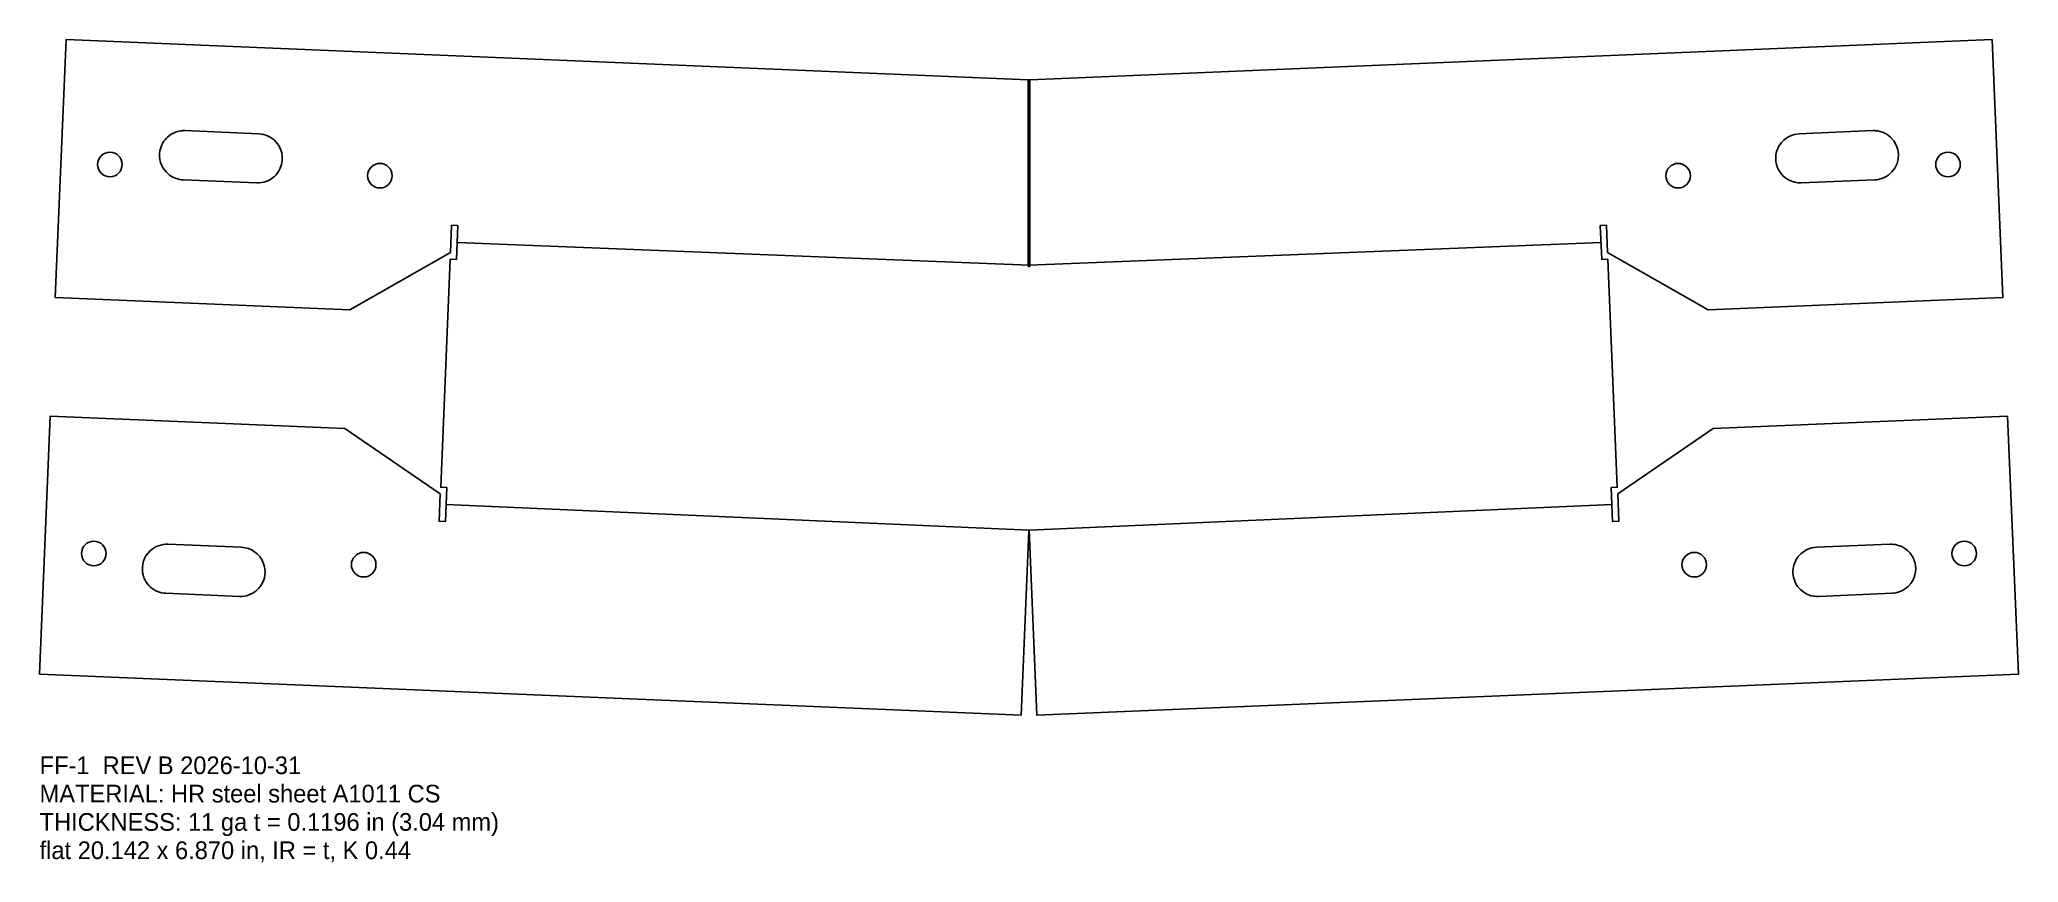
# Model space of a CAD drawing. Header units: inches. Extents: x 0 to 20.1, y -1.5 to 6.9.
import ezdxf

# ---------------------------------------------------------------- set-up
doc = ezdxf.new("R2010")
doc.units = ezdxf.units.IN
doc.header["$MEASUREMENT"] = 0
for name, color, linetype in [('BEND', 1, 'Continuous'), ('CUT', 7, 'Continuous'), ('NOTES', 5, 'Continuous')]:
    doc.layers.add(name, color=color, linetype=linetype)

msp = doc.modelspace()

# ---------------------------------------------------------------- linework, layer by layer
at = {"layer": 'BEND'}
for p, q in [((4.249, 4.806), (10.071, 4.577)), ((10.071, 4.577), (15.893, 4.806)), ((4.138, 2.142), (10.071, 1.882)), ((10.071, 1.882), (16.004, 2.142))]:
    msp.add_line(p, q, dxfattribs=at)
at = {"layer": 'CUT'}
msp.add_lwpolyline([(16.074, 1.972), (16.063, 2.249), (17.035, 2.914), (20.032, 3.039), (20.142, 0.416), (10.151, 0), (10.15, 0), (10.072, 1.884), (10.071, 1.872), (10.071, 1.872), (10.071, 1.873), (10.071, 1.873), (10.071, 1.872), (10.07, 1.872), (10.07, 1.872), (10.07, 1.872), (10.07, 1.872), (10.07, 1.872), (9.991, 0), (9.99, 0), (0, 0.416), (0.109, 3.039), (3.107, 2.914), (4.079, 2.249), (4.067, 1.972), (4.067, 1.972), (4.067, 1.972), (4.067, 1.972), (4.067, 1.972), (4.068, 1.972), (4.068, 1.971), (4.13, 1.969), (4.13, 1.969), (4.13, 1.969), (4.131, 1.969), (4.145, 2.314), (4.145, 2.314), (4.145, 2.314), (4.145, 2.314), (4.145, 2.314), (4.083, 2.317), (4.179, 4.636), (4.241, 4.634), (4.242, 4.634), (4.242, 4.634), (4.242, 4.634), (4.242, 4.634), (4.256, 4.979), (4.256, 4.979), (4.256, 4.979), (4.256, 4.979), (4.256, 4.979), (4.256, 4.979), (4.256, 4.979), (4.193, 4.982), (4.193, 4.982), (4.193, 4.982), (4.193, 4.982), (4.193, 4.982), (4.193, 4.982), (4.193, 4.981), (4.181, 4.705), (3.157, 4.122), (0.16, 4.247), (0.269, 6.87), (10.064, 6.462), (10.063, 4.564), (10.078, 4.564), (10.078, 6.462), (19.873, 6.87), (19.982, 4.247), (16.985, 4.122), (15.96, 4.705), (15.949, 4.982), (15.949, 4.982), (15.949, 4.982), (15.949, 4.982), (15.949, 4.982), (15.886, 4.979), (15.886, 4.979), (15.886, 4.979), (15.886, 4.979), (15.886, 4.979), (15.9, 4.634), (15.9, 4.634), (15.9, 4.634), (15.9, 4.634), (15.9, 4.634), (15.962, 4.636), (16.059, 2.317), (15.997, 2.314), (15.997, 2.314), (15.997, 2.314), (15.997, 2.314), (15.996, 2.314), (16.011, 1.969), (16.011, 1.969), (16.011, 1.969), (16.011, 1.969), (16.011, 1.969), (16.011, 1.969), (16.011, 1.969), (16.074, 1.971), (16.074, 1.972), (16.074, 1.972), (16.074, 1.972), (16.074, 1.972), (16.074, 1.972)], close=True, dxfattribs=at)
for points in [[(1.457, 5.944), (1.457, 5.943, 0.074468), (1.385, 5.929), (1.385, 5.929), (1.362, 5.919), (1.362, 5.919), (1.341, 5.907), (1.321, 5.894), (1.321, 5.894), (1.302, 5.878, 0.074966), (1.256, 5.821), (1.256, 5.821), (1.244, 5.799, 0.251077), (1.258, 5.564), (1.271, 5.544), (1.287, 5.525), (1.287, 5.525), (1.304, 5.507), (1.324, 5.492, 0.148408), (1.461, 5.444), (2.21, 5.413, 0.098667), (2.306, 5.428), (2.306, 5.428), (2.329, 5.437), (2.329, 5.437), (2.35, 5.449), (2.35, 5.449), (2.371, 5.463), (2.371, 5.463), (2.39, 5.479), (2.407, 5.496, 0.330378), (2.434, 5.793), (2.42, 5.813), (2.404, 5.832), (2.404, 5.832, 0.198923), (2.231, 5.912), (1.481, 5.944)], [(18.753, 5.458), (18.753, 5.458), (18.776, 5.467), (18.797, 5.479, 0.098706), (18.87, 5.544), (18.884, 5.564), (18.884, 5.564, 0.414192), (18.801, 5.907), (18.779, 5.919, 0.05029), (18.733, 5.936), (18.709, 5.941), (18.685, 5.943), (18.685, 5.944), (18.66, 5.944), (17.911, 5.912, 0.099445), (17.816, 5.889), (17.816, 5.889), (17.794, 5.878), (17.794, 5.878), (17.774, 5.865), (17.774, 5.865), (17.755, 5.849, 0.050477), (17.722, 5.813), (17.708, 5.793), (17.708, 5.793, 0.599159), (17.932, 5.413), (18.681, 5.444, 0.073419)], [(2.287, 1.52), (2.287, 1.52), (2.28, 1.543), (2.28, 1.543), (2.27, 1.566, 0.148715), (2.172, 1.672), (2.172, 1.673), (2.15, 1.684), (2.15, 1.684), (2.128, 1.693), (2.127, 1.693, 0.071657), (2.055, 1.707), (1.306, 1.738, 0.098218), (1.21, 1.723), (1.187, 1.714), (1.166, 1.702), (1.166, 1.702), (1.145, 1.688, 0.250659), (1.046, 1.474), (1.049, 1.45), (1.054, 1.426, 0.05029), (1.071, 1.38), (1.082, 1.358), (1.096, 1.338), (1.096, 1.338), (1.112, 1.319), (1.129, 1.302), (1.129, 1.302, 0.173489), (1.285, 1.239), (2.035, 1.207, 0.097668), (2.131, 1.222), (2.131, 1.222), (2.154, 1.232, 0.075109), (2.214, 1.273), (2.214, 1.273), (2.232, 1.291), (2.232, 1.291), (2.247, 1.31), (2.247, 1.31), (2.26, 1.33), (2.26, 1.33), (2.272, 1.352), (2.272, 1.352), (2.281, 1.375), (2.288, 1.398, 0.123759)], [(17.847, 1.471, 0.099377), (17.861, 1.375), (17.87, 1.352), (17.87, 1.352), (17.881, 1.33, 0.100071), (17.946, 1.257), (17.966, 1.244), (17.966, 1.244, 0.148927), (18.107, 1.207), (18.856, 1.239, 0.303254), (19.081, 1.402), (19.081, 1.402), (19.088, 1.426, 0.124375), (19.089, 1.547), (19.082, 1.571, 0.123642), (19.015, 1.672), (18.996, 1.688), (18.976, 1.702), (18.976, 1.702), (18.954, 1.714), (18.954, 1.714), (18.932, 1.723), (18.932, 1.723), (18.908, 1.73), (18.908, 1.73, 0.073929), (18.835, 1.738), (18.086, 1.707, 0.099286), (17.991, 1.684), (17.97, 1.673), (17.97, 1.672, 0.148195), (17.871, 1.566), (17.871, 1.566), (17.862, 1.543), (17.862, 1.543, 0.076042), (17.847, 1.471)]]:
    msp.add_lwpolyline(points, format="xyb", close=True, dxfattribs=at)
for centre in [(0.716, 5.6), (19.425, 5.6), (3.464, 5.486), (16.678, 5.486), (0.552, 1.644), (3.299, 1.53), (16.842, 1.53), (19.59, 1.644)]:
    msp.add_circle(centre, 0.125, dxfattribs=at)

# ---------------------------------------------------------------- texts
at = {"layer": 'NOTES'}
for s, p in [('FF-1  REV B 2026-10-31', (0, -0.6)), ('MATERIAL: HR steel sheet A1011 CS', (0, -0.888)), ('THICKNESS: 11 ga t = 0.1196 in (3.04 mm)', (0, -1.176)), ('flat 20.142 x 6.870 in, IR = t, K 0.44', (0, -1.464))]:
    msp.add_text(s, height=0.18, dxfattribs=at).set_placement(p)

doc.saveas('drawing.dxf')
